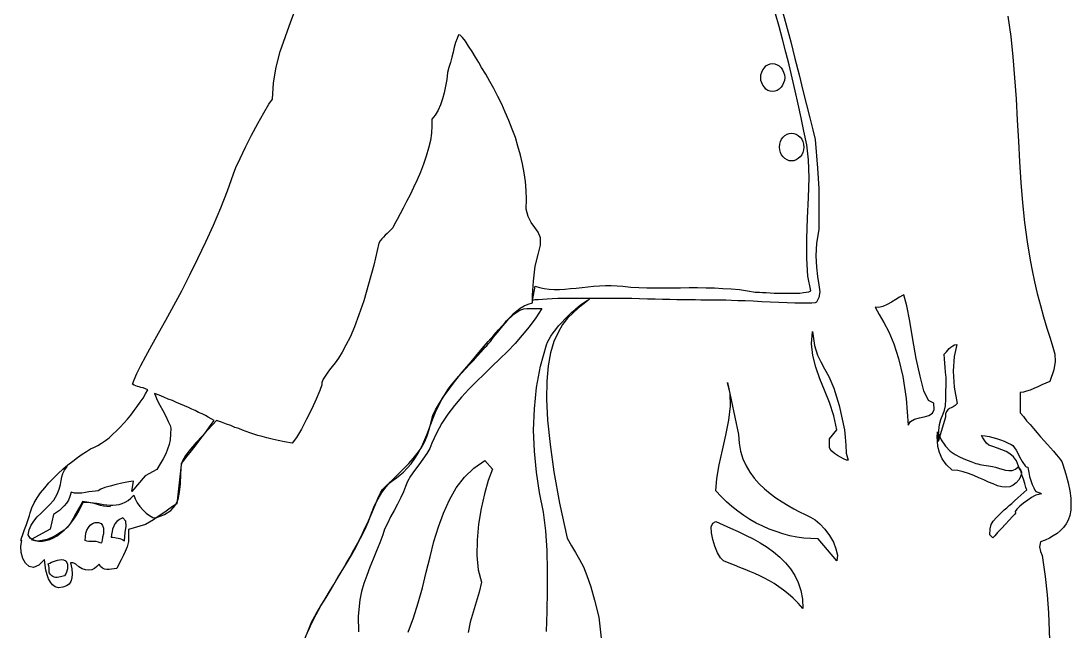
# Model space of a CAD drawing. Extents: x 138.99 to 139.88, y 55.87 to 57.55.
# Drawn here: x 138.994 to 139.776, y 56.62 to 57.074 of the extents above; entities that cross this region are included whole.
import ezdxf

# ---------------------------------------------------------------- set-up
doc = ezdxf.new("R2010")
doc.units = 0
doc.layers.get('0').update_dxf_attribs({"linetype": 'CONTINUOUS'})

msp = doc.modelspace()

# ---------------------------------------------------------------- linework, layer by layer
at = {"linetype": 'CONTINUOUS'}
for points in [[(139.20779, 56.61974), (139.21066, 56.62588), (139.21392, 56.63221), (139.21737, 56.63853), (139.2212, 56.64486), (139.22485, 56.65118), (139.22868, 56.65751), (139.23251, 56.66383), (139.23635, 56.67016), (139.23999, 56.67648), (139.24363, 56.68262), (139.24689, 56.68894), (139.24996, 56.69527), (139.25265, 56.7014), (139.25494, 56.70754), (139.25724, 56.71329), (139.25993, 56.71846), (139.2628, 56.72306), (139.26587, 56.72728), (139.26913, 56.73111), (139.27258, 56.73457), (139.27604, 56.73802), (139.27948, 56.74146), (139.28274, 56.74472), (139.286, 56.74837), (139.28906, 56.75201), (139.29195, 56.75604), (139.29444, 56.76044), (139.29654, 56.76524), (139.29827, 56.77061), (139.29961, 56.77674), (139.30057, 56.78038), (139.30268, 56.7846), (139.30556, 56.78958), (139.30919, 56.79495), (139.31322, 56.8007), (139.31782, 56.80665), (139.32261, 56.81278), (139.3276, 56.81872), (139.33259, 56.82466), (139.33738, 56.83022), (139.34198, 56.83559), (139.346, 56.8402), (139.34965, 56.84422), (139.35252, 56.84748), (139.35463, 56.84959), (139.35559, 56.85093), (139.35693, 56.85246), (139.35865, 56.85419), (139.36077, 56.8563), (139.36307, 56.85821), (139.36575, 56.86032), (139.36863, 56.86204), (139.37169, 56.86339), (139.37476, 56.86434), (139.37495, 56.8701), (139.37552, 56.88045), (139.37687, 56.89156), (139.37917, 56.9002), (139.38089, 56.90729), (139.3807, 56.91266), (139.37917, 56.91688), (139.37668, 56.92051), (139.37399, 56.92416), (139.37169, 56.92857), (139.37016, 56.93412), (139.37035, 56.94141), (139.37016, 56.94793), (139.36959, 56.95464), (139.36863, 56.96115), (139.36747, 56.96787), (139.36594, 56.97439), (139.36402, 56.9809), (139.36211, 56.98742), (139.35981, 56.99375), (139.35731, 57.00007), (139.35463, 57.00621), (139.35195, 57.01234), (139.34907, 57.01809), (139.3462, 57.02384), (139.34313, 57.02921), (139.34006, 57.03457), (139.33699, 57.03956), (139.33488, 57.04321), (139.33239, 57.04723), (139.3299, 57.05144), (139.32722, 57.05547), (139.32492, 57.05912), (139.32281, 57.06199), (139.32089, 57.06372), (139.31974, 57.06391), (139.31878, 57.06122), (139.31763, 57.05816), (139.31667, 57.0547), (139.31571, 57.05107), (139.31475, 57.04723), (139.31379, 57.04339), (139.31265, 57.03956), (139.31169, 57.03592), (139.31112, 57.03074), (139.31016, 57.02576), (139.30919, 57.02078), (139.30786, 57.01617), (139.30632, 57.01177), (139.3046, 57.00774), (139.3023, 57.0041), (139.2998, 57.00103), (139.3, 56.99605), (139.29961, 56.99067), (139.29884, 56.98512), (139.2975, 56.97937), (139.29558, 56.97343), (139.29367, 56.96748), (139.29137, 56.96173), (139.28888, 56.95598), (139.28619, 56.95023), (139.2837, 56.94486), (139.28101, 56.93968), (139.27853, 56.93489), (139.27622, 56.93049), (139.27411, 56.92646), (139.2722, 56.92301), (139.27085, 56.92014), (139.26932, 56.9186), (139.26798, 56.91725), (139.26664, 56.91592), (139.2651, 56.91458), (139.26396, 56.91323), (139.26261, 56.91189), (139.26146, 56.91036), (139.2605, 56.90863), (139.25667, 56.89233), (139.25284, 56.87815), (139.24919, 56.86588), (139.24555, 56.85534), (139.24229, 56.84633), (139.23903, 56.83885), (139.23597, 56.83272), (139.23309, 56.82754), (139.23041, 56.82313), (139.22792, 56.81968), (139.22562, 56.81681), (139.2237, 56.81431), (139.22197, 56.81201), (139.22044, 56.80971), (139.2191, 56.80741), (139.21814, 56.80492), (139.21794, 56.80319), (139.21641, 56.79897), (139.21373, 56.79265), (139.21047, 56.78536), (139.20664, 56.7777), (139.2028, 56.77022), (139.19916, 56.76409), (139.1959, 56.75968), (139.19034, 56.76083), (139.18555, 56.76179), (139.18114, 56.76275), (139.17711, 56.7637), (139.17367, 56.76466), (139.17041, 56.76562), (139.16734, 56.76658), (139.16446, 56.76754), (139.16159, 56.76849), (139.15891, 56.76945), (139.15622, 56.77061), (139.15335, 56.77156), (139.15029, 56.77291), (139.14703, 56.77405), (139.14338, 56.7754), (139.13955, 56.77674), (139.13687, 56.77367), (139.13303, 56.76965), (139.12882, 56.76505), (139.1244, 56.76026), (139.12018, 56.75527), (139.11654, 56.75067), (139.11425, 56.74665), (139.11328, 56.74358), (139.11002, 56.71463), (139.10696, 56.71252), (139.10409, 56.7106), (139.10121, 56.70849), (139.09833, 56.70658), (139.09545, 56.70466), (139.09258, 56.70275), (139.08971, 56.70102), (139.08683, 56.69929), (139.07398, 56.69546), (139.07418, 56.69067), (139.07398, 56.68645), (139.07303, 56.68262), (139.07168, 56.67916), (139.07015, 56.67591), (139.06862, 56.67285), (139.06689, 56.66959), (139.06536, 56.66652), (139.06344, 56.66633), (139.06153, 56.66594), (139.05961, 56.66575), (139.05788, 56.66575), (139.05616, 56.66594), (139.05462, 56.66671), (139.05328, 56.66786), (139.05214, 56.66978), (139.0506, 56.66786), (139.04888, 56.66652), (139.04676, 56.66556), (139.04446, 56.66517), (139.04197, 56.66537), (139.03948, 56.66613), (139.03718, 56.66767), (139.03488, 56.66978), (139.03334, 56.67055), (139.03258, 56.67074), (139.03201, 56.67074), (139.03085, 56.67074), (139.03181, 56.66633), (139.0322, 56.6625), (139.03201, 56.65924), (139.03124, 56.65674), (139.02989, 56.65482), (139.02798, 56.65348), (139.02529, 56.65252), (139.02203, 56.65214), (139.01954, 56.65291), (139.01743, 56.65425), (139.0159, 56.65617), (139.01456, 56.65866), (139.0136, 56.66173), (139.01264, 56.66517), (139.01207, 56.66901), (139.01149, 56.67322), (139.00728, 56.66882), (139.00344, 56.66729), (139.00019, 56.66786), (138.9975, 56.67035), (138.99539, 56.67399), (138.99424, 56.6784), (138.99404, 56.68299), (138.99462, 56.68741), (138.99404, 56.68721), (138.99443, 56.68894), (138.99539, 56.69181), (138.99673, 56.69546), (138.99807, 56.69929), (138.99942, 56.70293), (139.00037, 56.706), (139.00076, 56.70792), (139.0021, 56.71156), (139.00382, 56.7154), (139.00612, 56.71903), (139.00862, 56.72287), (139.01168, 56.72651), (139.01475, 56.73035), (139.0182, 56.7338), (139.02165, 56.73725), (139.02529, 56.7405), (139.02894, 56.74358), (139.03258, 56.74645), (139.03603, 56.74914), (139.03948, 56.75163), (139.04293, 56.75354), (139.04581, 56.75546), (139.04868, 56.7568), (139.05137, 56.75814), (139.05405, 56.75987), (139.05693, 56.76179), (139.05961, 56.76389), (139.06249, 56.76639), (139.06517, 56.76888), (139.06785, 56.77175), (139.07054, 56.77463), (139.07322, 56.7777), (139.07571, 56.78076), (139.0782, 56.78402), (139.0805, 56.78709), (139.0828, 56.79035), (139.08492, 56.79342), (139.08683, 56.79648), (139.08856, 56.79955), (139.08664, 56.80032), (139.08492, 56.8009), (139.08338, 56.80127), (139.08204, 56.80166), (139.08089, 56.80204), (139.07954, 56.80243), (139.0784, 56.803), (139.07705, 56.80377), (139.0782, 56.80703), (139.08031, 56.81163), (139.08319, 56.81757), (139.08702, 56.82466), (139.09143, 56.83272), (139.09641, 56.84173), (139.10197, 56.8515), (139.10773, 56.86224), (139.11367, 56.87336), (139.1198, 56.88505), (139.12575, 56.89732), (139.13169, 56.90978), (139.13744, 56.92224), (139.14281, 56.93509), (139.14779, 56.94774), (139.1522, 56.96039), (139.15392, 56.96499), (139.15718, 56.97189), (139.1612, 56.98014), (139.16561, 56.98914), (139.17041, 56.99796), (139.17481, 57.00582), (139.17865, 57.01215), (139.18133, 57.01599), (139.1821, 57.02806), (139.18402, 57.03975), (139.18708, 57.05144), (139.19092, 57.06276), (139.19494, 57.07387), (139.19916, 57.08499)], [(139.56033, 57.08404), (139.56378, 57.07138), (139.56722, 57.05873), (139.57029, 57.04627), (139.57336, 57.0342), (139.57624, 57.0225), (139.57892, 57.01177), (139.58141, 57.00199), (139.58352, 56.99317), (139.58525, 56.98588), (139.58716, 56.96461), (139.58793, 56.94946), (139.58793, 56.93566), (139.58793, 56.91898), (139.58621, 56.90863), (139.58582, 56.89924), (139.58639, 56.89099), (139.58716, 56.8839), (139.58812, 56.87777), (139.58869, 56.87239), (139.58812, 56.86818), (139.58639, 56.86473), (139.58525, 56.86434), (139.58295, 56.86416), (139.5795, 56.86416), (139.57528, 56.86416), (139.5701, 56.86416), (139.56435, 56.86434), (139.55822, 56.86454), (139.55189, 56.86492), (139.54556, 56.86511), (139.53923, 56.8655), (139.5333, 56.86569), (139.52774, 56.86588), (139.52295, 56.86607), (139.51892, 56.86626), (139.51585, 56.86626), (139.51393, 56.86626), (139.51297, 56.86626), (139.51144, 56.86626), (139.50934, 56.86626), (139.50684, 56.86626), (139.50378, 56.86626), (139.50013, 56.86626), (139.4963, 56.86646), (139.49189, 56.86646), (139.48728, 56.86665), (139.4823, 56.86665), (139.47713, 56.86684), (139.47176, 56.86684), (139.4662, 56.86703), (139.46045, 56.86703), (139.4545, 56.86722), (139.44876, 56.86742), (139.44262, 56.86742), (139.43668, 56.86742), (139.43073, 56.8676), (139.42498, 56.8676), (139.41923, 56.8676), (139.41367, 56.8676), (139.4083, 56.8676), (139.40313, 56.8676), (139.39834, 56.86742), (139.39373, 56.86742), (139.38952, 56.86722), (139.38568, 56.86703), (139.38224, 56.86684), (139.37917, 56.86665), (139.37668, 56.86646), (139.37476, 56.86607), (139.37687, 56.87661), (139.38012, 56.87565), (139.38358, 56.87489), (139.38722, 56.87451), (139.39106, 56.87432), (139.39489, 56.87432), (139.39891, 56.87451), (139.40313, 56.87489), (139.40734, 56.87528), (139.41176, 56.87585), (139.41598, 56.87623), (139.42038, 56.87661), (139.42479, 56.877), (139.4292, 56.87719), (139.43342, 56.87719), (139.43783, 56.877), (139.44205, 56.87661), (139.44799, 56.87604), (139.45393, 56.87565), (139.46006, 56.87547), (139.4662, 56.87547), (139.47253, 56.87547), (139.47866, 56.87547), (139.48498, 56.87547), (139.4915, 56.87565), (139.49783, 56.87565), (139.50415, 56.87547), (139.51029, 56.87547), (139.51662, 56.87508), (139.52275, 56.8747), (139.52888, 56.87412), (139.53483, 56.87336), (139.54077, 56.87221), (139.54212, 56.87221), (139.54384, 56.87221), (139.54614, 56.87202), (139.54882, 56.87202), (139.5517, 56.87182), (139.55477, 56.87163), (139.55803, 56.87163), (139.56129, 56.87163), (139.56455, 56.87144), (139.5678, 56.87144), (139.57106, 56.87163), (139.57394, 56.87163), (139.57662, 56.87202), (139.57873, 56.87221), (139.58064, 56.87259), (139.58199, 56.87316), (139.57988, 56.88409), (139.57911, 56.89732), (139.57911, 56.91189), (139.57969, 56.92742), (139.58046, 56.94275), (139.58083, 56.95752), (139.58046, 56.97074), (139.57911, 56.98186), (139.577, 56.99221), (139.5749, 57.00218), (139.5726, 57.01215), (139.57048, 57.02212), (139.56818, 57.0319), (139.56588, 57.04148), (139.56339, 57.05107), (139.5609, 57.06065), (139.5584, 57.07004), (139.55573, 57.07943)], [(139.72883, 57.0779), (139.73094, 57.06276), (139.73247, 57.04742), (139.73382, 57.0319), (139.73496, 57.01617), (139.73573, 57.00045), (139.73669, 56.98474), (139.73745, 56.96921), (139.73841, 56.95387), (139.73975, 56.93872), (139.74129, 56.92416), (139.74321, 56.90978), (139.74551, 56.89617), (139.74685, 56.8885), (139.74857, 56.88007), (139.75069, 56.87125), (139.75299, 56.86243), (139.75529, 56.85381), (139.75778, 56.84556), (139.76027, 56.83789), (139.76238, 56.83138), (139.76372, 56.826), (139.76391, 56.82064), (139.76295, 56.81431), (139.76008, 56.80569), (139.75701, 56.80453), (139.75413, 56.80319), (139.75107, 56.80186), (139.74819, 56.80051), (139.74531, 56.79936), (139.74263, 56.7984), (139.74034, 56.79783), (139.73803, 56.79764), (139.73803, 56.79438), (139.73803, 56.79016), (139.73803, 56.78575), (139.73803, 56.78249), (139.74034, 56.77961), (139.74263, 56.77654), (139.74531, 56.77367), (139.74781, 56.77061), (139.75049, 56.76754), (139.75318, 56.76447), (139.75586, 56.76159), (139.75835, 56.75891), (139.76065, 56.75623), (139.76276, 56.75374), (139.76487, 56.75144), (139.7666, 56.74932), (139.76794, 56.74741), (139.7689, 56.74607), (139.76947, 56.74472), (139.76966, 56.74396), (139.77196, 56.73667), (139.77369, 56.73015), (139.77503, 56.72422), (139.77561, 56.71885), (139.77579, 56.71405), (139.77561, 56.70984), (139.77484, 56.706), (139.77369, 56.70255), (139.77216, 56.69968), (139.77024, 56.69699), (139.76794, 56.69469), (139.76544, 56.69258), (139.76257, 56.69067), (139.75969, 56.68914), (139.75644, 56.6876), (139.75299, 56.68625), (139.75222, 56.68262), (139.75318, 56.67916), (139.75433, 56.67611), (139.75452, 56.67438), (139.75662, 56.66057), (139.75797, 56.64677), (139.75892, 56.63335), (139.75951, 56.62013), (139.76008, 56.60671)], [(139.55361, 57.04244), (139.55534, 57.04225), (139.55707, 57.04167), (139.5586, 57.04071), (139.55994, 57.03937), (139.56109, 57.03783), (139.56186, 57.03611), (139.56243, 57.0342), (139.56263, 57.03209), (139.56243, 57.02997), (139.56186, 57.02806), (139.56109, 57.02634), (139.55994, 57.0248), (139.5586, 57.02346), (139.55707, 57.0225), (139.55534, 57.02192), (139.55361, 57.02173), (139.55189, 57.02192), (139.55017, 57.0225), (139.54863, 57.02346), (139.54748, 57.0248), (139.54633, 57.02634), (139.54556, 57.02806), (139.54499, 57.02997), (139.54479, 57.03209), (139.54499, 57.0342), (139.54556, 57.03611), (139.54633, 57.03783), (139.54748, 57.03937), (139.54863, 57.04071), (139.55017, 57.04167), (139.55189, 57.04225), (139.55361, 57.04244)], [(139.5678, 56.99067), (139.56952, 56.99049), (139.57125, 56.98991), (139.57278, 56.98895), (139.57413, 56.98761), (139.57528, 56.98608), (139.57604, 56.98435), (139.57662, 56.98244), (139.57681, 56.98032), (139.57662, 56.97822), (139.57604, 56.9763), (139.57528, 56.97457), (139.57413, 56.97304), (139.57278, 56.9717), (139.57125, 56.97074), (139.56952, 56.97017), (139.5678, 56.96997), (139.56608, 56.97017), (139.56435, 56.97074), (139.56282, 56.9717), (139.56147, 56.97304), (139.56033, 56.97457), (139.55956, 56.9763), (139.55899, 56.97822), (139.55879, 56.98032), (139.55899, 56.98244), (139.55956, 56.98435), (139.56033, 56.98608), (139.56147, 56.98761), (139.56282, 56.98895), (139.56435, 56.98991), (139.56608, 56.99049), (139.5678, 56.99067)], [(139.3853, 56.61955), (139.38568, 56.63451), (139.38607, 56.64984), (139.38607, 56.66499), (139.38568, 56.67993), (139.38473, 56.6945), (139.383, 56.70831), (139.38012, 56.72306), (139.37782, 56.7382), (139.37629, 56.75374), (139.37572, 56.76945), (139.37629, 56.78536), (139.37782, 56.80127), (139.38089, 56.81719), (139.3853, 56.8331), (139.38607, 56.83502), (139.38722, 56.83713), (139.38856, 56.83943), (139.39029, 56.84192), (139.3922, 56.84441), (139.39432, 56.84709), (139.39661, 56.84959), (139.39911, 56.85227), (139.4016, 56.85476), (139.40409, 56.85725), (139.40658, 56.85937), (139.40907, 56.86147), (139.41137, 56.86339), (139.41349, 56.86492), (139.41559, 56.86607), (139.41732, 56.86703)], [(139.41732, 56.86703), (139.41329, 56.86377), (139.40907, 56.86051), (139.40504, 56.85687), (139.40102, 56.85285), (139.39719, 56.84805), (139.39393, 56.8423), (139.39086, 56.8354), (139.38837, 56.82716), (139.38664, 56.81738), (139.3855, 56.80588), (139.3853, 56.79246), (139.38607, 56.77693), (139.38799, 56.75891), (139.39086, 56.7384), (139.39508, 56.7152), (139.40064, 56.68894), (139.4039, 56.68338), (139.40697, 56.6784), (139.40984, 56.67322), (139.41272, 56.66767), (139.4154, 56.66115), (139.41828, 56.65291), (139.42115, 56.64275), (139.42421, 56.63009), (139.42518, 56.62127), (139.42614, 56.61227)], [(139.63011, 56.86109), (139.63298, 56.85572), (139.63643, 56.84978), (139.64007, 56.84269), (139.6439, 56.83387), (139.64736, 56.82294), (139.65062, 56.80952), (139.65311, 56.79304), (139.65464, 56.7731), (139.65637, 56.77597), (139.65924, 56.7777), (139.66289, 56.77866), (139.66653, 56.77943), (139.66998, 56.78038), (139.67266, 56.7821), (139.67401, 56.78499), (139.67362, 56.78958), (139.66979, 56.79169), (139.66633, 56.79878), (139.66346, 56.80971), (139.66058, 56.82294), (139.65809, 56.83694), (139.65579, 56.85055), (139.65349, 56.86204), (139.65138, 56.87029), (139.65023, 56.86972), (139.64812, 56.86856), (139.64544, 56.86684), (139.64218, 56.86492), (139.63892, 56.863), (139.63567, 56.86167), (139.6326, 56.8609), (139.63011, 56.86109)], [(139.20529, 56.61399), (139.20798, 56.6207), (139.21066, 56.62703), (139.21373, 56.63278), (139.21718, 56.63853), (139.22044, 56.6439), (139.2237, 56.64926), (139.22696, 56.65464), (139.23002, 56.65981), (139.23309, 56.66499), (139.23616, 56.67016), (139.23903, 56.67515), (139.24191, 56.68032), (139.24479, 56.68568), (139.24747, 56.69086), (139.25015, 56.69642), (139.25284, 56.70198), (139.25533, 56.70772), (139.25782, 56.71367), (139.26031, 56.7198), (139.26166, 56.72287), (139.26319, 56.72517), (139.2651, 56.72728), (139.26702, 56.72901), (139.26913, 56.73073), (139.27124, 56.73227), (139.27373, 56.73399), (139.27622, 56.7361), (139.27891, 56.7382), (139.28159, 56.74109), (139.28447, 56.74434), (139.28734, 56.74837), (139.29022, 56.75316), (139.29328, 56.7591), (139.29616, 56.766), (139.29923, 56.77405), (139.30114, 56.77923), (139.30326, 56.78402), (139.30536, 56.78843), (139.30747, 56.79265), (139.30977, 56.7963), (139.31207, 56.79993), (139.31456, 56.80319), (139.31725, 56.80645), (139.31974, 56.80952), (139.32243, 56.81239), (139.32511, 56.81547), (139.32799, 56.81834), (139.33086, 56.8214), (139.33373, 56.82447), (139.33661, 56.82792), (139.33968, 56.83138), (139.34083, 56.83233), (139.34198, 56.83387), (139.34351, 56.83559), (139.34504, 56.8377), (139.34677, 56.84), (139.34869, 56.8423), (139.35079, 56.84479), (139.3529, 56.84729), (139.35501, 56.84978), (139.35712, 56.85208), (139.35942, 56.85438), (139.36172, 56.8563), (139.36402, 56.85783), (139.36613, 56.85898), (139.36843, 56.85994), (139.37054, 56.86013), (139.38185, 56.86013), (139.37744, 56.85304), (139.37246, 56.84652), (139.36728, 56.8402), (139.36191, 56.83405), (139.35635, 56.82812), (139.3506, 56.82256), (139.34466, 56.81681), (139.33891, 56.81125), (139.33316, 56.80569), (139.3274, 56.79993), (139.32204, 56.79399), (139.31687, 56.78786), (139.31188, 56.78134), (139.30747, 56.77463), (139.30344, 56.76735), (139.3, 56.75968), (139.29846, 56.75584), (139.29616, 56.75201), (139.29328, 56.74779), (139.29022, 56.74358), (139.28696, 56.73936), (139.28409, 56.73514), (139.28178, 56.73131), (139.28025, 56.72748), (139.27871, 56.72345), (139.2768, 56.71923), (139.27431, 56.71444), (139.27182, 56.70964), (139.26913, 56.70485), (139.26683, 56.70006), (139.26472, 56.69565), (139.26338, 56.69163), (139.26108, 56.68549), (139.25878, 56.67955), (139.25628, 56.67342), (139.25379, 56.66748), (139.25149, 56.66134), (139.24939, 56.65521), (139.24766, 56.64926), (139.24632, 56.64313), (139.24517, 56.63105), (139.24536, 56.61917)], [(139.58333, 56.84287), (139.58486, 56.83252), (139.58697, 56.82543), (139.58946, 56.82026), (139.59234, 56.81527), (139.5956, 56.80933), (139.59924, 56.8007), (139.60307, 56.78786), (139.6071, 56.76965), (139.60768, 56.76428), (139.60806, 56.75834), (139.60844, 56.75239), (139.60998, 56.74702), (139.60863, 56.74722), (139.60652, 56.74818), (139.60422, 56.74932), (139.60193, 56.75067), (139.59963, 56.7522), (139.59771, 56.75374), (139.59656, 56.75527), (139.59598, 56.75661), (139.59598, 56.76313), (139.60154, 56.76965), (139.59924, 56.78019), (139.59598, 56.78997), (139.59234, 56.79917), (139.58889, 56.80779), (139.58582, 56.81642), (139.58352, 56.82505), (139.58256, 56.83368), (139.58333, 56.84287)], [(139.69068, 56.83329), (139.68876, 56.82428), (139.688, 56.81335), (139.68876, 56.80147), (139.69106, 56.78939), (139.68953, 56.78786), (139.688, 56.7869), (139.68666, 56.78613), (139.68531, 56.78556), (139.68397, 56.7846), (139.68301, 56.78345), (139.68244, 56.78173), (139.68224, 56.77923), (139.67688, 56.76102), (139.67707, 56.76485), (139.67727, 56.76926), (139.67784, 56.77367), (139.6788, 56.77751), (139.68052, 56.78173), (139.68167, 56.78441), (139.68244, 56.78748), (139.68263, 56.79265), (139.68283, 56.80875), (139.68224, 56.81278), (139.68206, 56.81623), (139.68187, 56.81949), (139.68167, 56.82256), (139.68148, 56.826), (139.68206, 56.82677), (139.68301, 56.82773), (139.68397, 56.82908), (139.68512, 56.83022), (139.68627, 56.83138), (139.6878, 56.83233), (139.68915, 56.8331), (139.69068, 56.83329)], [(139.52831, 56.76619), (139.52869, 56.75968), (139.52984, 56.75374), (139.53157, 56.74818), (139.53387, 56.743), (139.53674, 56.7382), (139.54, 56.7338), (139.54365, 56.72958), (139.54768, 56.72575), (139.55189, 56.72229), (139.55611, 56.71903), (139.56071, 56.71616), (139.56512, 56.71348), (139.56952, 56.71098), (139.57374, 56.70868), (139.57796, 56.70658), (139.5818, 56.70466), (139.58525, 56.70275), (139.58889, 56.69968), (139.59253, 56.69565), (139.59598, 56.69105), (139.59886, 56.68607), (139.60077, 56.68108), (139.60193, 56.6763), (139.60154, 56.67227), (139.58755, 56.68855), (139.58218, 56.68875), (139.577, 56.68914), (139.57164, 56.6899), (139.56646, 56.69086), (139.56129, 56.6922), (139.5563, 56.69393), (139.55112, 56.69584), (139.54633, 56.69795), (139.54135, 56.70025), (139.53674, 56.70293), (139.53214, 56.706), (139.52774, 56.70907), (139.52332, 56.71252), (139.5193, 56.71616), (139.51527, 56.72), (139.51144, 56.72422), (139.51221, 56.73341), (139.51393, 56.74358), (139.51643, 56.7545), (139.51892, 56.76582), (139.52103, 56.77693), (139.52218, 56.78728), (139.52199, 56.79687), (139.52006, 56.80492), (139.52831, 56.76619)], [(139.09354, 56.79687), (139.09411, 56.79495), (139.09545, 56.79188), (139.09737, 56.78805), (139.09967, 56.78402), (139.10178, 56.7798), (139.1037, 56.77597), (139.10504, 56.77291), (139.10562, 56.77099), (139.10543, 56.76639), (139.10504, 56.76236), (139.10427, 56.75872), (139.10313, 56.75527), (139.10178, 56.75182), (139.09987, 56.74818), (139.09776, 56.74434), (139.09527, 56.74013), (139.08645, 56.73553), (139.07667, 56.72383), (139.07782, 56.7315), (139.07591, 56.73131), (139.07284, 56.73073), (139.069, 56.72997), (139.06479, 56.72901), (139.06037, 56.72785), (139.05654, 56.72671), (139.05348, 56.72555), (139.05155, 56.72422), (139.04945, 56.72402), (139.04696, 56.72383), (139.04446, 56.72345), (139.04197, 56.72306), (139.03929, 56.72268), (139.0366, 56.72268), (139.03392, 56.72268), (139.03143, 56.72325), (139.03047, 56.72), (139.02932, 56.71731), (139.02798, 56.71501), (139.02625, 56.7131), (139.02453, 56.71137), (139.02261, 56.70964), (139.0205, 56.70811), (139.0182, 56.70658), (139.01571, 56.69584), (139.00172, 56.68817), (139.0044, 56.68721), (139.00708, 56.68683), (139.00995, 56.68683), (139.01264, 56.68721), (139.01552, 56.68817), (139.0182, 56.68932), (139.02108, 56.69086), (139.02376, 56.69297), (139.02625, 56.69507), (139.02875, 56.69757), (139.03124, 56.70025), (139.03334, 56.70312), (139.03545, 56.70619), (139.03718, 56.70926), (139.0389, 56.71271), (139.04025, 56.71597), (139.04293, 56.71597), (139.04542, 56.71559), (139.04811, 56.7154), (139.0506, 56.71501), (139.05309, 56.71463), (139.05539, 56.71424), (139.05788, 56.71386), (139.06018, 56.71367), (139.06249, 56.71367), (139.06479, 56.71386), (139.06709, 56.71424), (139.06939, 56.71482), (139.07149, 56.71578), (139.07379, 56.71712), (139.07591, 56.71885), (139.07801, 56.72115), (139.07897, 56.71827), (139.0805, 56.7154), (139.08261, 56.71252), (139.08492, 56.70984), (139.08722, 56.70754), (139.08971, 56.70581), (139.0922, 56.70447), (139.0945, 56.70408), (139.10083, 56.70658), (139.10562, 56.70964), (139.10888, 56.71348), (139.11099, 56.71789), (139.11214, 56.72325), (139.1129, 56.72939), (139.11309, 56.73667), (139.11348, 56.74472), (139.11521, 56.74683), (139.11788, 56.75009), (139.12095, 56.75412), (139.1244, 56.75853), (139.12805, 56.76332), (139.13169, 56.76811), (139.13495, 56.77271), (139.13782, 56.77674), (139.13571, 56.77789), (139.13342, 56.77923), (139.13131, 56.78038), (139.12882, 56.78153), (139.12632, 56.78269), (139.12383, 56.78402), (139.12134, 56.78517), (139.11865, 56.78632), (139.11578, 56.78766), (139.1129, 56.78882), (139.10983, 56.79016), (139.10677, 56.7915), (139.1037, 56.79265), (139.10044, 56.79399), (139.09699, 56.79553), (139.09354, 56.79687)], [(139.67631, 56.76831), (139.67918, 56.76217), (139.68244, 56.75757), (139.68589, 56.75393), (139.68953, 56.75124), (139.69336, 56.74932), (139.6972, 56.7476), (139.70123, 56.74626), (139.70506, 56.74472), (139.7064, 56.74434), (139.70793, 56.74396), (139.70947, 56.74358), (139.711, 56.74339), (139.71273, 56.74319), (139.71426, 56.74281), (139.71579, 56.74262), (139.71733, 56.74242), (139.71963, 56.74185), (139.72193, 56.74109), (139.72442, 56.74032), (139.7271, 56.73974), (139.7296, 56.73936), (139.73209, 56.73955), (139.73439, 56.7405), (139.7365, 56.74223), (139.73745, 56.74089), (139.73841, 56.73955), (139.73899, 56.7382), (139.73899, 56.73725), (139.7388, 56.7384), (139.73822, 56.73974), (139.73726, 56.74109), (139.73669, 56.74262), (139.73516, 56.74665), (139.73305, 56.74952), (139.73036, 56.75182), (139.72749, 56.75354), (139.72423, 56.75488), (139.72097, 56.75604), (139.71771, 56.75719), (139.71465, 56.75834), (139.71292, 56.75968), (139.71158, 56.76159), (139.71023, 56.7637), (139.70909, 56.76543), (139.71196, 56.76524), (139.71484, 56.76485), (139.71771, 56.76409), (139.7204, 56.76332), (139.72327, 56.76217), (139.72596, 56.76121), (139.72864, 56.76006), (139.73113, 56.75891), (139.73247, 56.75795), (139.73382, 56.75642), (139.73496, 56.7545), (139.73612, 56.75239), (139.73726, 56.75009), (139.73841, 56.74798), (139.73938, 56.74607), (139.74034, 56.74472), (139.7411, 56.74376), (139.74167, 56.74281), (139.74244, 56.74223), (139.74359, 56.74185), (139.74378, 56.74032), (139.74436, 56.73783), (139.74493, 56.73495), (139.74589, 56.73207), (139.74685, 56.72901), (139.748, 56.72651), (139.74896, 56.72479), (139.74973, 56.72383), (139.7526, 56.72287), (139.75375, 56.7221), (139.75279, 56.72172), (139.74973, 56.72115), (139.74857, 56.72057), (139.74647, 56.71923), (139.74359, 56.71731), (139.74052, 56.7152), (139.73765, 56.7129), (139.73535, 56.7106), (139.73419, 56.70888), (139.73458, 56.70772), (139.73401, 56.70696), (139.73228, 56.70524), (139.72979, 56.70255), (139.72691, 56.69949), (139.72404, 56.69623), (139.72117, 56.69316), (139.71905, 56.69086), (139.71752, 56.68932), (139.71541, 56.69143), (139.71561, 56.69603), (139.71637, 56.6991), (139.71791, 56.70159), (139.72021, 56.70447), (139.7225, 56.70658), (139.72442, 56.70849), (139.72614, 56.71022), (139.72806, 56.71175), (139.72979, 56.71329), (139.7317, 56.71482), (139.73382, 56.71674), (139.73631, 56.71903), (139.74301, 56.72498), (139.74225, 56.72689), (139.74148, 56.72977), (139.74034, 56.73303), (139.73899, 56.73667), (139.73708, 56.73284), (139.73496, 56.73015), (139.73266, 56.72843), (139.73017, 56.72728), (139.7273, 56.72709), (139.72442, 56.72728), (139.72117, 56.72805), (139.71791, 56.72939), (139.71445, 56.73073), (139.71081, 56.73246), (139.70717, 56.73399), (139.70333, 56.73571), (139.6995, 56.73725), (139.69548, 56.7384), (139.69145, 56.73936), (139.68742, 56.73974), (139.68301, 56.74376), (139.67994, 56.74818), (139.67784, 56.75278), (139.67668, 56.75737), (139.67631, 56.7614), (139.67611, 56.76485), (139.67631, 56.76715), (139.67631, 56.76831)], [(139.06057, 56.71233), (139.05807, 56.71252), (139.05558, 56.7129), (139.05328, 56.71348), (139.05098, 56.71405), (139.04849, 56.71482), (139.046, 56.7154), (139.04312, 56.71597), (139.03986, 56.71636), (139.03853, 56.71386), (139.0368, 56.7108), (139.03488, 56.70734), (139.03297, 56.7037), (139.03085, 56.70025), (139.02855, 56.69719), (139.02625, 56.69507), (139.02415, 56.69373), (139.02069, 56.69143), (139.01705, 56.68951), (139.01341, 56.68798), (139.00977, 56.68721), (139.00632, 56.68683), (139.00325, 56.6876), (139.00095, 56.68894), (138.99942, 56.69163), (139.00019, 56.69527), (139.00152, 56.69872), (139.00363, 56.70179), (139.00612, 56.70485), (139.009, 56.70772), (139.01207, 56.7106), (139.01514, 56.71386), (139.0184, 56.71731), (139.02089, 56.72172), (139.02242, 56.72555), (139.02338, 56.72901), (139.02395, 56.73188), (139.02453, 56.73476), (139.02529, 56.73725), (139.02645, 56.73974), (139.02836, 56.74242)], [(139.28236, 56.61897), (139.28639, 56.62971), (139.28983, 56.64083), (139.2929, 56.65214), (139.29578, 56.66364), (139.29865, 56.67515), (139.30153, 56.68645), (139.30498, 56.69737), (139.30862, 56.70772), (139.31303, 56.7175), (139.31801, 56.72651), (139.32415, 56.73437), (139.33124, 56.74127), (139.33948, 56.74683), (139.34504, 56.74032), (139.34198, 56.73207), (139.3391, 56.7221), (139.33661, 56.71118), (139.33469, 56.69949), (139.33355, 56.6876), (139.33335, 56.67611), (139.33431, 56.66556), (139.3368, 56.65617), (139.33527, 56.64888), (139.33296, 56.6414), (139.33066, 56.63393), (139.32856, 56.62645), (139.32703, 56.61878)], [(139.05175, 56.70083), (139.05367, 56.69986), (139.05481, 56.69853), (139.05558, 56.69661), (139.05558, 56.6945), (139.05539, 56.6922), (139.05481, 56.6899), (139.05444, 56.6876), (139.05386, 56.68568), (139.05348, 56.6853), (139.05175, 56.68607), (139.05002, 56.68645), (139.04868, 56.68645), (139.04715, 56.68645), (139.04581, 56.68645), (139.04446, 56.68645), (139.04312, 56.68683), (139.04178, 56.68741), (139.04197, 56.69028), (139.04236, 56.69277), (139.04312, 56.69507), (139.04427, 56.69699), (139.04562, 56.69872), (139.04734, 56.69986), (139.04926, 56.70063), (139.05175, 56.70083)], [(139.06114, 56.6899), (139.06249, 56.68971), (139.06383, 56.68951), (139.06498, 56.68932), (139.06632, 56.68914), (139.06766, 56.68875), (139.06881, 56.68837), (139.06996, 56.68779), (139.07111, 56.68702), (139.07168, 56.69316), (139.07226, 56.69795), (139.07207, 56.70159), (139.06996, 56.70408), (139.06728, 56.70293), (139.06536, 56.7014), (139.06402, 56.69968), (139.06306, 56.69795), (139.06229, 56.69584), (139.06191, 56.69393), (139.06153, 56.69181), (139.06114, 56.6899)], [(139.51144, 56.7014), (139.51681, 56.69891), (139.52237, 56.69661), (139.52793, 56.69393), (139.53349, 56.69124), (139.53905, 56.68855), (139.54442, 56.68549), (139.54959, 56.68223), (139.55438, 56.67878), (139.55899, 56.67495), (139.5632, 56.67074), (139.56685, 56.66633), (139.5701, 56.66134), (139.5726, 56.65598), (139.5747, 56.65003), (139.57585, 56.6437), (139.57624, 56.63661), (139.5726, 56.64064), (139.56895, 56.64428), (139.56531, 56.64754), (139.56186, 56.65042), (139.55822, 56.65291), (139.55477, 56.65521), (139.55131, 56.65731), (139.54768, 56.65924), (139.54403, 56.66096), (139.54039, 56.66269), (139.53674, 56.66422), (139.5331, 56.66575), (139.52927, 56.66729), (139.52525, 56.66882), (139.52122, 56.67055), (139.517, 56.67227), (139.51489, 56.67438), (139.51259, 56.6782), (139.51067, 56.68299), (139.50914, 56.68798), (139.50818, 56.69297), (139.50799, 56.69737), (139.50914, 56.70025), (139.51144, 56.7014)], [(139.01417, 56.66997), (139.01552, 56.67055), (139.01686, 56.67112), (139.0182, 56.67169), (139.01973, 56.67227), (139.02127, 56.67265), (139.0228, 56.67285), (139.02415, 56.67304), (139.02568, 56.67285), (139.02625, 56.67265), (139.02683, 56.67246), (139.02721, 56.67208), (139.02779, 56.67189), (139.02855, 56.66959), (139.02855, 56.66613), (139.02779, 56.66287), (139.02645, 56.66096), (139.02549, 56.66077), (139.02453, 56.66038), (139.02338, 56.6602), (139.02223, 56.66), (139.02089, 56.65981), (139.01973, 56.65981), (139.01877, 56.66), (139.01782, 56.66038), (139.01705, 56.66096), (139.0161, 56.66192), (139.01533, 56.66307), (139.01494, 56.66383), (139.01494, 56.66556), (139.01494, 56.6669), (139.01475, 56.66843), (139.01417, 56.66997)]]:
    msp.add_lwpolyline(points, dxfattribs=at)

doc.saveas('drawing.dxf')
